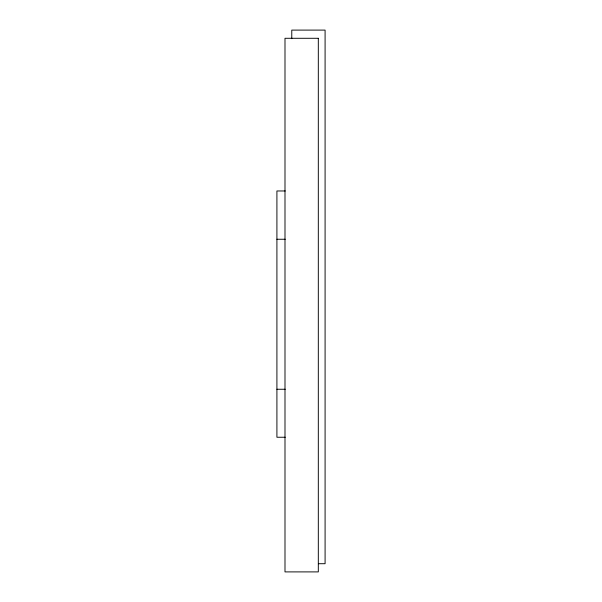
<?xml version="1.0" encoding="UTF-8"?>
<svg xmlns="http://www.w3.org/2000/svg" width="602" height="602" viewBox="0 0 602 602"><rect width="100%" height="100%" fill="white"/><g stroke="black" fill="none" stroke-linecap="round" stroke-linejoin="round"><path stroke-width="0.9" d="M285.25 190.969L276.912 190.969L276.912 437.248L285.25 437.248M276.912 239.25L285.25 239.25M276.912 389.253L285.25 389.253M318.428 563.713L325.088 563.713L325.088 30.1L291.774 30.1L291.774 38.648M318.315 38.287L284.994 38.287L284.994 571.9L318.315 571.9L318.315 38.287"/></g></svg>
